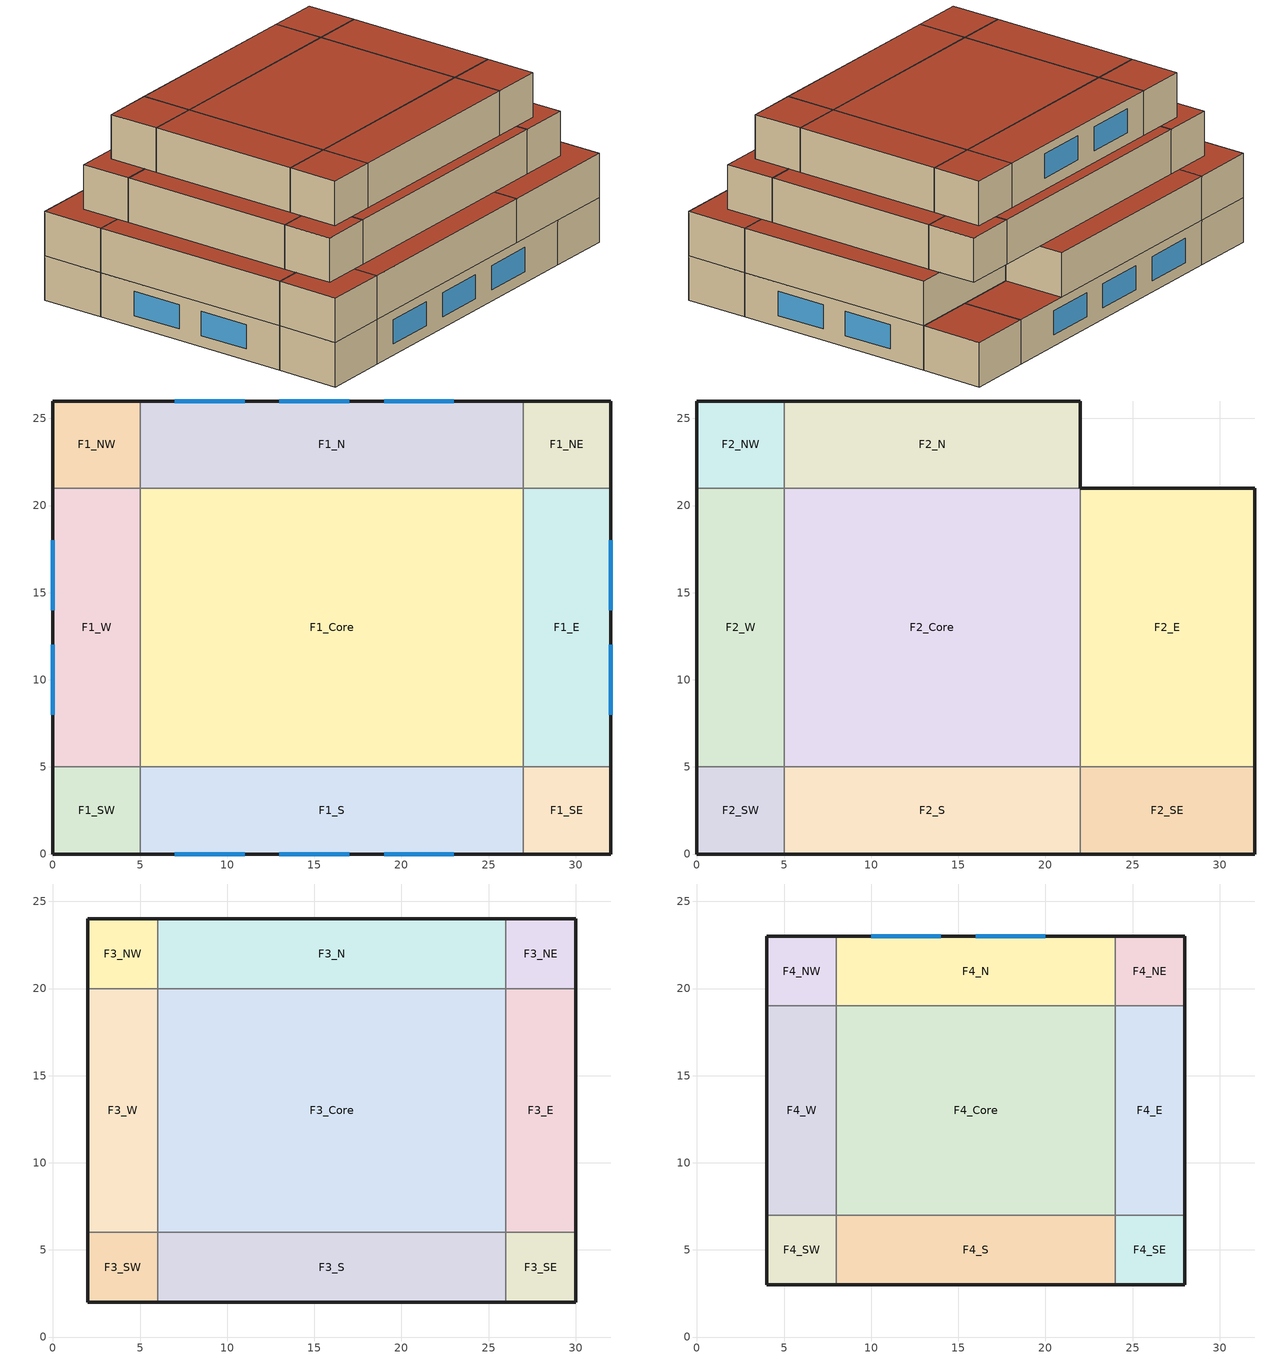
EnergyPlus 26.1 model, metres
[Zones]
F1_Core
 floor ground (Floor_Const): 5,5 5,21 27,21 27,5 z0
 wall to F1_E (Interior_Wall_Const): 27,5 27,21 z0:3.5
 wall to F1_N (Interior_Wall_Const): 27,21 5,21 z0:3.5
 wall to F1_S (Interior_Wall_Const): 5,5 27,5 z0:3.5
 wall to F1_W (Interior_Wall_Const): 5,21 5,5 z0:3.5
 roof outside (Ceiling_Const): 5,21 5,5 27,5 27,21 z3.5
F1_E
 floor ground (Floor_Const): 27,5 27,21 32,21 32,5 z0
 wall outside (Exterior_Wall_Const): 32,5 32,21 z0:3.5
 wall to F1_NE (Interior_Wall_Const): 32,21 27,21 z0:3.5
 wall to F1_SE (Interior_Wall_Const): 27,5 32,5 z0:3.5
 window (Window_Const): 32,8 32,12 / 32,14 32,18 z0.9:2.8
 roof outside (Ceiling_Const): 27,21 27,5 32,5 32,21 z3.5
F1_NE
 floor ground (Floor_Const): 27,21 27,26 32,26 32,21 z0
 wall outside (Exterior_Wall_Const): 32,21 32,26 27,26 z0:3.5
 wall to F1_N (Interior_Wall_Const): 27,26 27,21 z0:3.5
 roof outside (Ceiling_Const): 27,26 27,21 32,21 32,26 z3.5
F1_NW
 floor ground (Floor_Const): 0,21 0,26 5,26 5,21 z0
 wall outside (Exterior_Wall_Const): 5,26 0,26 0,21 z0:3.5
 wall to F1_N (Interior_Wall_Const): 5,21 5,26 z0:3.5
 wall to F1_W (Interior_Wall_Const): 0,21 5,21 z0:3.5
F1_N
 floor ground (Floor_Const): 5,21 5,26 27,26 27,21 z0
 wall outside (Exterior_Wall_Const): 27,26 5,26 z0:3.5
 window (Window_Const): 23,26 19,26 / 17,26 13,26 / 11,26 7,26 z0.9:2.8
 roof outside (Ceiling_Const): 5,26 5,21 27,21 27,26 z3.5
F1_SE
 floor ground (Floor_Const): 27,0 27,5 32,5 32,0 z0
 wall outside (Exterior_Wall_Const): 27,0 32,0 32,5 z0:3.5
 wall to F1_S (Interior_Wall_Const): 27,5 27,0 z0:3.5
 roof outside (Ceiling_Const): 27,5 27,0 32,0 32,5 z3.5
F1_SW
 floor ground (Floor_Const): 0,0 0,5 5,5 5,0 z0
 wall outside (Exterior_Wall_Const): 0,5 0,0 5,0 z0:3.5
 wall to F1_S (Interior_Wall_Const): 5,0 5,5 z0:3.5
 wall to F1_W (Interior_Wall_Const): 5,5 0,5 z0:3.5
F1_S
 floor ground (Floor_Const): 5,0 5,5 27,5 27,0 z0
 wall outside (Exterior_Wall_Const): 5,0 27,0 z0:3.5
 window (Window_Const): 7,0 11,0 / 13,0 17,0 / 19,0 23,0 z0.9:2.8
 roof outside (Ceiling_Const): 5,5 5,0 27,0 27,5 z3.5
F1_W
 floor ground (Floor_Const): 0,5 0,21 5,21 5,5 z0
 wall outside (Exterior_Wall_Const): 0,21 0,5 z0:3.5
 window (Window_Const): 0,12 0,8 / 0,18 0,14 z0.9:2.8
F2_Core
 floor outside (Floor_Const): 5,5 5,21 22,21 22,5 z3.5
 wall to F2_E (Interior_Wall_Const): 22,5 22,21 z3.5:7
 wall to F2_N (Interior_Wall_Const): 22,21 5,21 z3.5:7
 wall to F2_S (Interior_Wall_Const): 5,5 22,5 z3.5:7
 wall to F2_W (Interior_Wall_Const): 5,21 5,5 z3.5:7
 roof outside (Ceiling_Const): 5,21 5,5 22,5 22,21 z7
F2_E
 floor outside (Floor_Const): 22,5 22,21 32,21 32,5 z3.5
 wall outside (Exterior_Wall_Const): 32,5 32,21 22,21 z3.5:7
 wall to F2_SE (Interior_Wall_Const): 22,5 32,5 z3.5:7
 roof outside (Ceiling_Const): 22,21 22,5 32,5 32,21 z7
F2_NW
 floor to F1_NW (Floor_Const): 0,21 0,26 5,26 5,21 z3.5
 wall outside (Exterior_Wall_Const): 5,26 0,26 0,21 z3.5:7
 wall to F2_N (Interior_Wall_Const): 5,21 5,26 z3.5:7
 wall to F2_W (Interior_Wall_Const): 0,21 5,21 z3.5:7
 roof outside (Ceiling_Const): 0,26 0,21 5,21 5,26 z7
F2_N
 floor outside (Floor_Const): 5,21 5,26 22,26 22,21 z3.5
 wall outside (Exterior_Wall_Const): 22,21 22,26 5,26 z3.5:7
 roof outside (Ceiling_Const): 5,26 5,21 22,21 22,26 z7
F2_SE
 floor outside (Floor_Const): 22,0 22,5 32,5 32,0 z3.5
 wall outside (Exterior_Wall_Const): 22,0 32,0 32,5 z3.5:7
 wall to F2_S (Interior_Wall_Const): 22,5 22,0 z3.5:7
 roof outside (Ceiling_Const): 22,5 22,0 32,0 32,5 z7
F2_SW
 floor to F1_SW (Floor_Const): 0,0 0,5 5,5 5,0 z3.5
 wall outside (Exterior_Wall_Const): 0,5 0,0 5,0 z3.5:7
 wall to F2_S (Interior_Wall_Const): 5,0 5,5 z3.5:7
 wall to F2_W (Interior_Wall_Const): 5,5 0,5 z3.5:7
 roof outside (Ceiling_Const): 0,5 0,0 5,0 5,5 z7
F2_S
 floor outside (Floor_Const): 5,0 5,5 22,5 22,0 z3.5
 wall outside (Exterior_Wall_Const): 5,0 22,0 z3.5:7
 roof outside (Ceiling_Const): 5,5 5,0 22,0 22,5 z7
F2_W
 floor to F1_W (Floor_Const): 0,5 0,21 5,21 5,5 z3.5
 wall outside (Exterior_Wall_Const): 0,21 0,5 z3.5:7
 roof outside (Ceiling_Const): 0,21 0,5 5,5 5,21 z7
F3_Core
 floor outside (Floor_Const): 6,6 6,20 26,20 26,6 z7
 wall to F3_E (Interior_Wall_Const): 26,6 26,20 z7:10.5
 wall to F3_N (Interior_Wall_Const): 26,20 6,20 z7:10.5
 wall to F3_S (Interior_Wall_Const): 6,6 26,6 z7:10.5
 wall to F3_W (Interior_Wall_Const): 6,20 6,6 z7:10.5
 roof outside (Ceiling_Const): 6,20 6,6 26,6 26,20 z10.5
F3_E
 floor outside (Floor_Const): 26,6 26,20 30,20 30,6 z7
 wall outside (Exterior_Wall_Const): 30,6 30,20 z7:10.5
 wall to F3_NE (Interior_Wall_Const): 30,20 26,20 z7:10.5
 wall to F3_SE (Interior_Wall_Const): 26,6 30,6 z7:10.5
 roof outside (Ceiling_Const): 26,20 26,6 30,6 30,20 z10.5
F3_NE
 floor outside (Floor_Const): 26,20 26,24 30,24 30,20 z7
 wall outside (Exterior_Wall_Const): 30,20 30,24 26,24 z7:10.5
 wall to F3_N (Interior_Wall_Const): 26,24 26,20 z7:10.5
 roof outside (Ceiling_Const): 26,24 26,20 30,20 30,24 z10.5
F3_NW
 floor outside (Floor_Const): 2,20 2,24 6,24 6,20 z7
 wall outside (Exterior_Wall_Const): 6,24 2,24 2,20 z7:10.5
 wall to F3_N (Interior_Wall_Const): 6,20 6,24 z7:10.5
 wall to F3_W (Interior_Wall_Const): 2,20 6,20 z7:10.5
 roof outside (Ceiling_Const): 2,24 2,20 6,20 6,24 z10.5
F3_N
 floor outside (Floor_Const): 6,20 6,24 26,24 26,20 z7
 wall outside (Exterior_Wall_Const): 26,24 6,24 z7:10.5
 roof outside (Ceiling_Const): 6,24 6,20 26,20 26,24 z10.5
F3_SE
 floor outside (Floor_Const): 26,2 26,6 30,6 30,2 z7
 wall outside (Exterior_Wall_Const): 26,2 30,2 30,6 z7:10.5
 wall to F3_S (Interior_Wall_Const): 26,6 26,2 z7:10.5
 roof outside (Ceiling_Const): 26,6 26,2 30,2 30,6 z10.5
F3_SW
 floor outside (Floor_Const): 2,2 2,6 6,6 6,2 z7
 wall outside (Exterior_Wall_Const): 2,6 2,2 6,2 z7:10.5
 wall to F3_S (Interior_Wall_Const): 6,2 6,6 z7:10.5
 wall to F3_W (Interior_Wall_Const): 6,6 2,6 z7:10.5
 roof outside (Ceiling_Const): 2,6 2,2 6,2 6,6 z10.5
F3_S
 floor outside (Floor_Const): 6,2 6,6 26,6 26,2 z7
 wall outside (Exterior_Wall_Const): 6,2 26,2 z7:10.5
 roof outside (Ceiling_Const): 6,6 6,2 26,2 26,6 z10.5
F3_W
 floor outside (Floor_Const): 2,6 2,20 6,20 6,6 z7
 wall outside (Exterior_Wall_Const): 2,20 2,6 z7:10.5
 roof outside (Ceiling_Const): 2,20 2,6 6,6 6,20 z10.5
F4_Core
 floor outside (Floor_Const): 8,7 8,19 24,19 24,7 z10.5
 wall to F4_E (Interior_Wall_Const): 24,7 24,19 z10.5:14
 wall to F4_N (Interior_Wall_Const): 24,19 8,19 z10.5:14
 wall to F4_S (Interior_Wall_Const): 8,7 24,7 z10.5:14
 wall to F4_W (Interior_Wall_Const): 8,19 8,7 z10.5:14
 roof outside (Roof_Const): 8,19 8,7 24,7 24,19 z14
F4_E
 floor outside (Floor_Const): 24,7 24,19 28,19 28,7 z10.5
 wall outside (Exterior_Wall_Const): 28,7 28,19 z10.5:14
 wall to F4_NE (Interior_Wall_Const): 28,19 24,19 z10.5:14
 wall to F4_SE (Interior_Wall_Const): 24,7 28,7 z10.5:14
 roof outside (Roof_Const): 24,19 24,7 28,7 28,19 z14
F4_NE
 floor outside (Floor_Const): 24,19 24,23 28,23 28,19 z10.5
 wall outside (Exterior_Wall_Const): 28,19 28,23 24,23 z10.5:14
 wall to F4_N (Interior_Wall_Const): 24,23 24,19 z10.5:14
 roof outside (Roof_Const): 24,23 24,19 28,19 28,23 z14
F4_NW
 floor outside (Floor_Const): 4,19 4,23 8,23 8,19 z10.5
 wall outside (Exterior_Wall_Const): 8,23 4,23 4,19 z10.5:14
 wall to F4_N (Interior_Wall_Const): 8,19 8,23 z10.5:14
 wall to F4_W (Interior_Wall_Const): 4,19 8,19 z10.5:14
 roof outside (Roof_Const): 4,23 4,19 8,19 8,23 z14
F4_N
 floor outside (Floor_Const): 8,19 8,23 24,23 24,19 z10.5
 wall outside (Exterior_Wall_Const): 24,23 8,23 z10.5:14
 window (Window_Const): 20,23 16,23 / 14,23 10,23 z11.4:13.3
 roof outside (Roof_Const): 8,23 8,19 24,19 24,23 z14
F4_SE
 floor outside (Floor_Const): 24,3 24,7 28,7 28,3 z10.5
 wall outside (Exterior_Wall_Const): 24,3 28,3 28,7 z10.5:14
 wall to F4_S (Interior_Wall_Const): 24,7 24,3 z10.5:14
 roof outside (Roof_Const): 24,7 24,3 28,3 28,7 z14
F4_SW
 floor outside (Floor_Const): 4,3 4,7 8,7 8,3 z10.5
 wall outside (Exterior_Wall_Const): 4,7 4,3 8,3 z10.5:14
 wall to F4_S (Interior_Wall_Const): 8,3 8,7 z10.5:14
 wall to F4_W (Interior_Wall_Const): 8,7 4,7 z10.5:14
 roof outside (Roof_Const): 4,7 4,3 8,3 8,7 z14
F4_S
 floor outside (Floor_Const): 8,3 8,7 24,7 24,3 z10.5
 wall outside (Exterior_Wall_Const): 8,3 24,3 z10.5:14
 roof outside (Roof_Const): 8,7 8,3 24,3 24,7 z14
F4_W
 floor outside (Floor_Const): 4,7 4,19 8,19 8,7 z10.5
 wall outside (Exterior_Wall_Const): 4,19 4,7 z10.5:14
 roof outside (Roof_Const): 4,19 4,7 8,7 8,19 z14
[Building]
Complex_4Floor_Office_Shenzhen: Loads convergence tolerance value=0.04; Maximum number of warmup days=25; Minimum number of warmup days=6; North axis=0; Solar distribution=FullInteriorAndExterior; Temperature convergence tolerance value=0.4; Terrain=City
[Site:Location]
Shenzhen_GD_CHN_Design_Conditions: Elevation=4; Keep site location information=No; Latitude=22.54; Longitude=114; Time zone=8
[Construction]
Ceiling_Const; Exterior_Wall_Const; Floor_Const; Roof_Const: Concrete_20cm
Interior_Wall_Const: Gypsum_1.3cm, Gypsum_1.3cm
Window_Const: SimpleGlazingSystem
[Material] Solar absorptance=0.7; Thermal absorptance=0.9; Visible absorptance=0.7
Name | Conductivity | Density | Roughness | Specific heat | Thickness
Concrete_20cm | 1.729 | 2240 | MediumRough | 837 | 0.2
Gypsum_1.3cm | 0.16 | 785 | Smooth | 830 | 0.0127
[WindowMaterial:SimpleGlazingSystem]
SimpleGlazingSystem: Solar heat gain coefficient=0.8; U factor=5.8; Visible transmittance=0.9
[HVACTemplate:Thermostat]
Ideal Loads Thermostat: Cooling setpoint schedule=Cooling_Setpoint_Schedule; Heating setpoint schedule=Heating_Setpoint_Schedule
[HVACTemplate:Zone:IdealLoadsAirSystem] Cooling limit=NoLimit; Cooling sensible heat ratio=0.7; Dehumidification control type=ConstantSensibleHeatRatio; Dehumidification setpoint=60; Demand controlled ventilation type=None; Heat recovery type=None; Heating limit=NoLimit; Humidification control type=None; Humidification setpoint=30; Latent heat recovery effectiveness=0.65; Maximum heating supply air humidity ratio=0.0156; Maximum heating supply air temperature=50; Minimum cooling supply air humidity ratio=0.0077; Minimum cooling supply air temperature=13; Outdoor air economizer type=NoEconomizer; Outdoor air flow rate per person=0.00944; Outdoor air flow rate per zone=0; Outdoor air flow rate per zone floor area=0; Outdoor air method=None; Sensible heat recovery effectiveness=0.7; System availability schedule=Always On; Template thermostat=Ideal Loads Thermostat
F1_SW; F3_SW; F3_S; F1_S; F3_SE; F3_W; F3_Core; F3_E; F3_NW; F3_N; F3_NE; F2_SW; F4_SW; F4_S; F4_SE; F1_SE; F4_W; F4_Core; F4_E; F4_NW; F4_N; F4_NE; F2_S; F1_W; F1_Core; F1_E; F1_NW; F1_N; F1_NE; F2_SE; F2_W; F2_Core; F2_E; F2_NW; F2_N
[Zone] Ceiling height=Autocalculate; Floor area=Autocalculate; Multiplier=1; Part of total floor area=Yes; Type=1; Volume=Autocalculate; Zone inside convection algorithm=TARP; Zone outside convection algorithm=DOE-2
F1_Core; F1_E; F1_N; F1_NE; F1_NW; F1_S; F1_SE; F1_SW; F1_W; F2_Core; F2_E; F2_N; F2_NW; F2_S; F2_SE; F2_SW; F2_W; F3_Core; F3_E; F3_N; F3_NE; F3_NW; F3_S; F3_SE; F3_SW; F3_W; F4_Core; F4_E; F4_N; F4_NE; F4_NW; F4_S; F4_SE; F4_SW; F4_W
[Schedule:Compact]
Always On: Through: 12/31, For: AllDays, Until: 24:00, 1
Cooling_Setpoint_Schedule: Through: 12/31, For: AllDays, Until: 24:00, 26
Heating_Setpoint_Schedule: Through: 12/31, For: AllDays, Until: 24:00, 20
